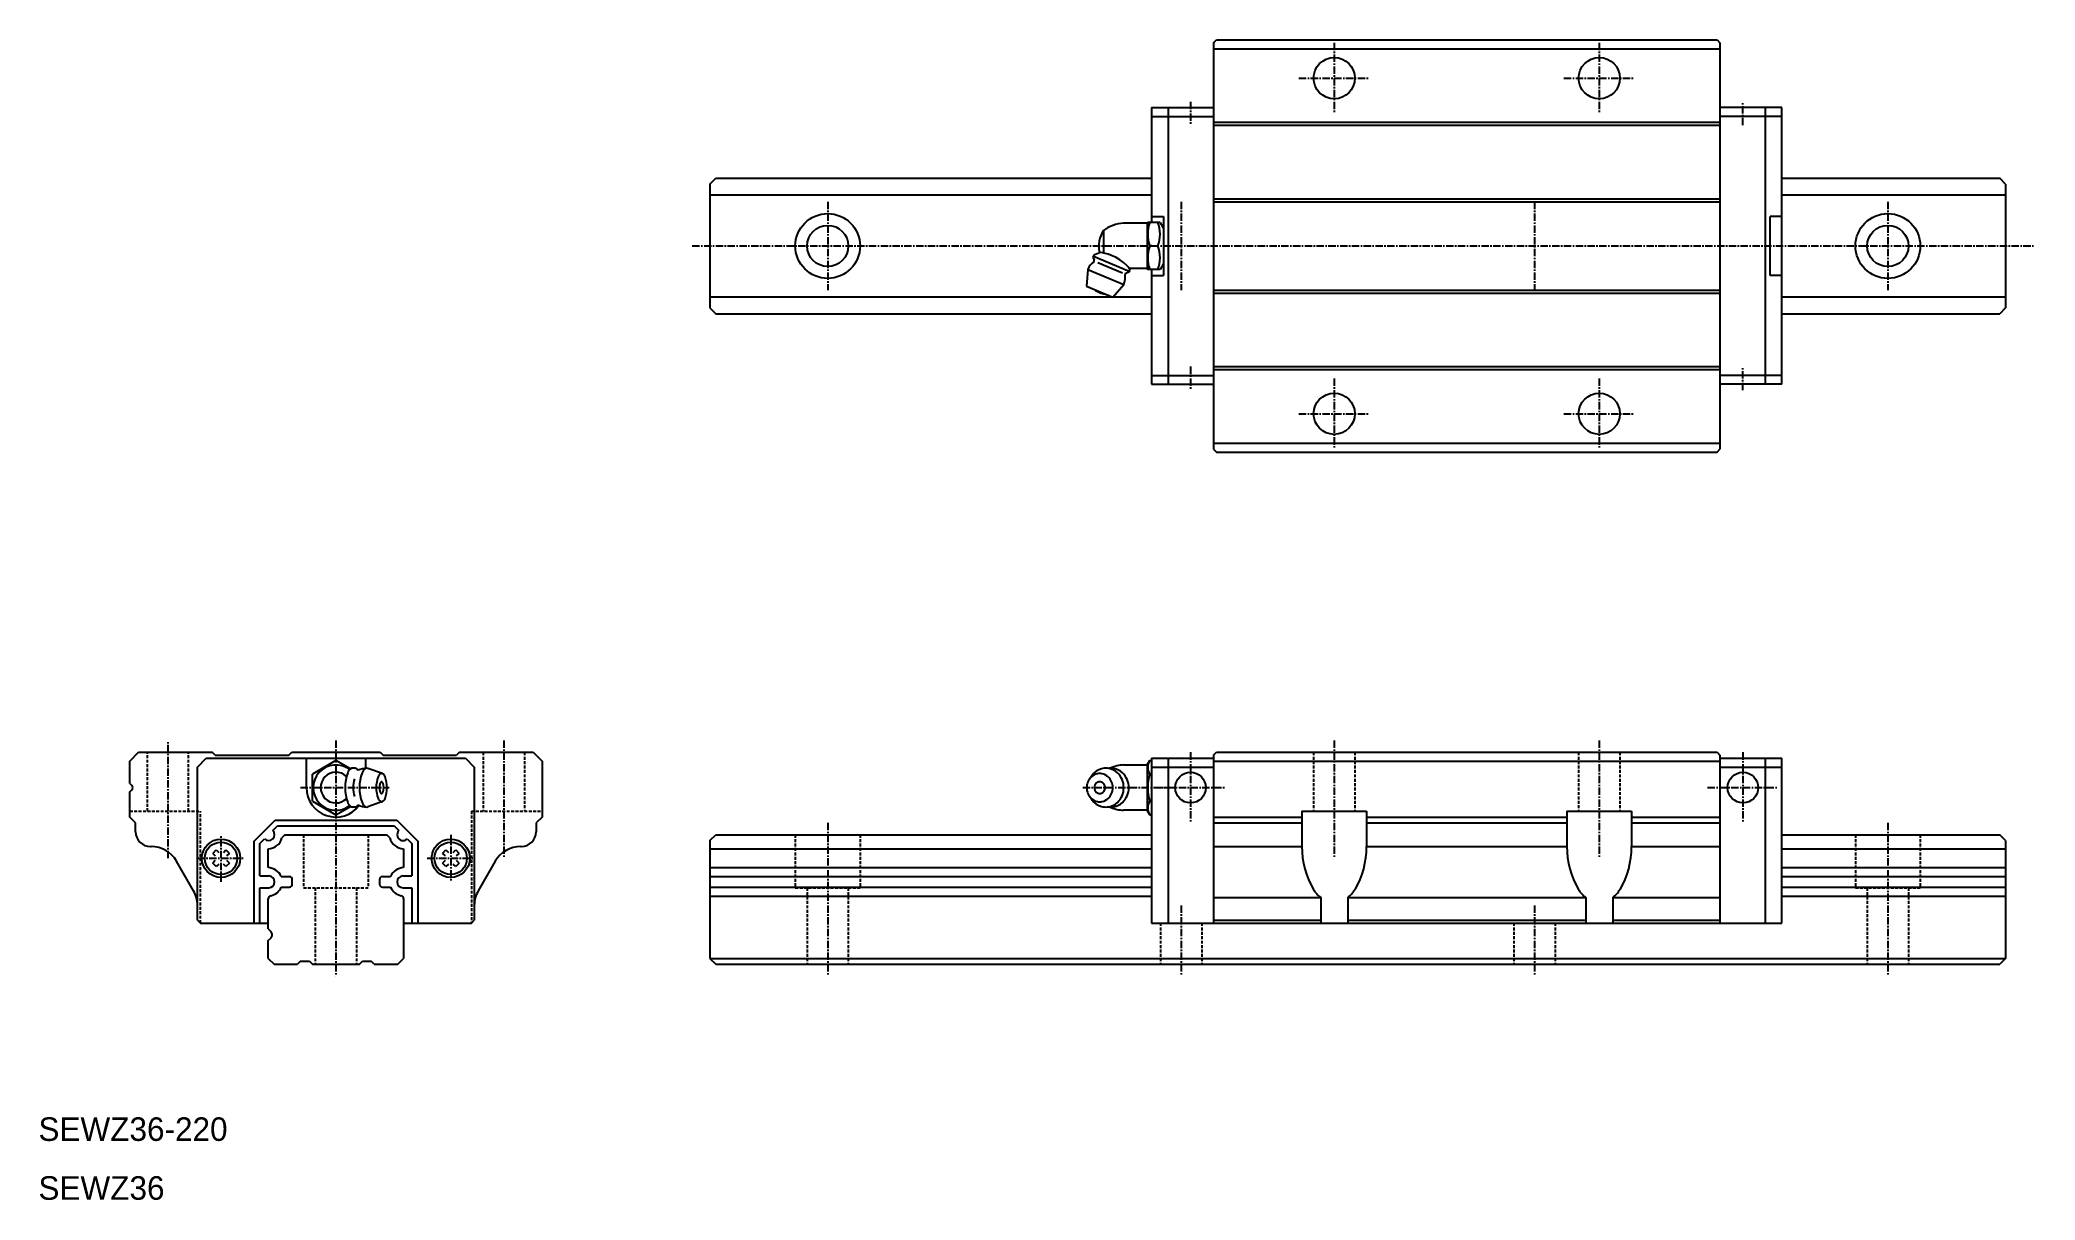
# Model space of a CAD drawing. Extents: x 10 to 349, y 10 to 207.
import ezdxf

# ---------------------------------------------------------------- set-up
doc = ezdxf.new("R2010")
doc.units = 0
doc.linetypes.add('CENTER', pattern=[2, 1.25, -0.25, 0.25, -0.25])
doc.linetypes.add('DASHED', pattern=[0.75, 0.5, -0.25])
doc.layers.get('0').update_dxf_attribs({"linetype": 'CONTINUOUS'})
doc.layers.add('CENTER', color=1, linetype='CENTER')

msp = doc.modelspace()

# ---------------------------------------------------------------- linework, layer by layer
at = {"color": 7, "linetype": 'CONTINUOUS'}
for p, q in [((209.499948, 206.499908), (209.999977, 206.999924)), ((209.999982, 207), (294.99986, 207)), ((294.999891, 206.999954), (295.499936, 206.499893)), ((209.499952, 206.499924), (209.499952, 137.500015)), ((209.499967, 205.5), (295.499952, 205.5)), ((295.499952, 206.499893), (295.499952, 137.500107)), ((198.999967, 195.5), (198.999967, 175.999985)), ((198.999967, 195.5), (209.499952, 195.5)), ((198.999967, 194), (209.499952, 194)), ((201.799955, 195.5), (201.799955, 148.5)), ((305.999906, 195.499985), (295.499952, 195.499985)), ((305.999906, 193.999985), (295.499952, 193.999985)), ((303.199918, 148.5), (303.199918, 195.499985)), ((305.999906, 148.5), (305.999906, 195.499985)), ((209.499967, 193), (295.499952, 193)), ((209.499967, 192.5), (295.499952, 192.5)), ((124.000019, 182.499977), (125.000019, 183.499977)), ((124.999966, 183.5), (198.999967, 183.5)), ((305.999936, 183.5), (342.99989, 183.5)), ((343.999913, 182.499977), (342.99989, 183.5)), ((123.999966, 182.5), (123.999966, 161.5)), ((123.999966, 180.659164), (198.999967, 180.659164)), ((209.499967, 180), (295.499952, 180)), ((305.999936, 180.659164), (343.999966, 180.659164)), ((343.999966, 182.5), (343.999966, 161.5)), ((198.999967, 177), (200.999967, 177)), ((200.999967, 177), (200.999967, 167)), ((209.499967, 179.5), (295.499952, 179.5)), ((305.999906, 176.999985), (303.999906, 176.999985)), ((303.999906, 166.999985), (303.999906, 176.999969)), ((190.79997, 174.599991), (190.79997, 170.819427)), ((198.243185, 175.849991), (194.243181, 175.849991)), ((198.243185, 175.849991), (198.243185, 168.149994)), ((198.329802, 175.999947), (198.243201, 175.849953)), ((200.422615, 175.999985), (198.32979, 175.999985)), ((200.422595, 175.999977), (200.999949, 174.999969)), ((189.029544, 170.072136), (189.240752, 169.562241)), ((189.18264, 170.441696), (189.029568, 170.072151)), ((189.106101, 170.256927), (195.203711, 167.731209)), ((190.304596, 170.906456), (189.182622, 170.441719)), ((198.676209, 172), (200.076194, 172)), ((188.169902, 167.996742), (187.968149, 165.157845)), ((188.169906, 167.996719), (194.267502, 165.471016)), ((189.890457, 169.174362), (194.036693, 167.456932)), ((195.127141, 167.54644), (194.617256, 167.335243)), ((195.096197, 168.360268), (195.280222, 167.915993)), ((195.280235, 167.915993), (195.127164, 167.546448)), ((198.243185, 168.149994), (195.28022, 168.149994)), ((198.243181, 168.149986), (198.329782, 167.999985)), ((200.422615, 168), (198.32979, 168)), ((198.999967, 168), (198.999967, 148.5)), ((198.999967, 167), (200.999967, 167)), ((200.999963, 168.999985), (200.422616, 167.999992)), ((305.999906, 167), (303.999906, 167)), ((123.999966, 163.34082), (198.999967, 163.34082)), ((187.968147, 165.157837), (192.40277, 163.320953)), ((192.402744, 163.320961), (194.267474, 165.471008)), ((209.499967, 164.5), (295.499952, 164.5)), ((209.499967, 164), (295.499952, 164)), ((305.999936, 163.34082), (343.999966, 163.34082)), ((124.000019, 161.499992), (125.000019, 160.499992)), ((124.999981, 160.5), (198.999967, 160.5)), ((305.999936, 160.5), (342.999921, 160.5)), ((343.999913, 161.499992), (342.999921, 160.5)), ((198.999967, 150), (209.499952, 150)), ((209.499967, 151.5), (295.499952, 151.5)), ((209.499967, 151), (295.499952, 151)), ((305.999906, 150), (295.499952, 150)), ((198.999967, 148.5), (209.499952, 148.5)), ((305.999906, 148.5), (295.499952, 148.5)), ((209.499945, 137.500008), (209.999965, 137.000008)), ((209.499967, 138.5), (295.499952, 138.5)), ((209.999982, 137), (294.99986, 137)), ((294.999891, 137.000023), (295.499944, 137.500099)), ((25.500027, 84.499977), (27.000023, 85.999985)), ((26.999981, 86), (39.499981, 86)), ((37.000016, 83.5), (38.500006, 84.999993)), ((38.499997, 85), (82.499951, 85)), ((40.000029, 85.500008), (39.500029, 86.000008)), ((39.999981, 85.5), (52.500012, 85.5)), ((52.500024, 85.499993), (53.000004, 85.999989)), ((53.000012, 86), (67.999981, 86)), ((55.499966, 80), (55.499966, 85)), ((65.499966, 85), (65.499966, 83.289246)), ((68.000003, 86), (68.499983, 85.5)), ((68.499966, 85.5), (80.999981, 85.5)), ((81.499991, 86.000008), (80.999991, 85.500008)), ((81.499981, 86), (93.999981, 86)), ((82.499958, 85), (83.99996, 83.5)), ((93.999985, 85.999996), (95.499981, 84.499985)), ((198.999967, 85), (198.999967, 57)), ((198.999967, 85), (209.499952, 85)), ((201.799955, 85), (201.799955, 57)), ((209.499948, 85.500011), (209.999942, 85.999996)), ((209.499952, 85.500015), (209.499952, 57)), ((209.999946, 86), (294.999891, 86)), ((294.999875, 86.000002), (295.499936, 85.499931)), ((295.499952, 85.499954), (295.499952, 57)), ((295.499952, 85), (305.999936, 85)), ((303.199949, 57), (303.199949, 85)), ((305.999936, 57), (305.999936, 85)), ((25.499981, 80.707138), (25.499981, 84.499985)), ((36.999966, 57.500103), (36.999966, 83.499985)), ((56.499953, 79.999985), (56.499953, 82.309403)), ((60.499971, 84.618828), (56.499956, 82.309418)), ((62.987447, 83.182694), (60.499963, 84.618843)), ((63.690634, 83.299988), (63.321081, 83.299988)), ((68.387754, 82.376953), (65.940442, 83.268402)), ((83.999966, 83.499985), (83.999966, 57.500016)), ((95.499981, 84.499985), (95.499981, 75)), ((188.401082, 81.424736), (188.765196, 81.959003)), ((194.243328, 83.850006), (198.243188, 83.850006)), ((198.243188, 83.850005), (198.243188, 76.149995)), ((198.24319, 83.850003), (198.676204, 84.600005)), ((198.676196, 84.600006), (198.999967, 84.600006)), ((198.676207, 82.300003), (198.999967, 82.300003)), ((198.999967, 83.5), (209.499952, 83.5)), ((209.499952, 84.499985), (295.499952, 84.499985)), ((295.499952, 83.5), (305.999936, 83.5)), ((25.499981, 75), (25.499981, 79.292877)), ((25.500027, 80.707138), (25.853581, 80.353585)), ((25.500027, 79.292923), (25.853581, 79.646477)), ((56.499953, 77.690583), (56.499953, 79.999985)), ((188.765199, 78.041028), (188.401086, 78.575295)), ((188.765202, 78.041032), (188.781016, 78.018018)), ((26.500023, 74.000016), (25.500023, 75.000016)), ((56.499959, 77.690575), (60.499962, 75.381172)), ((60.499964, 75.381172), (62.987448, 76.817314)), ((63.690634, 76.699997), (63.321081, 76.699997)), ((68.38776, 77.623062), (65.937995, 76.730728)), ((95.499985, 75.000031), (94.499981, 74.000031)), ((198.243188, 76.149994), (194.243328, 76.149994)), ((198.676201, 75.399997), (198.243187, 76.149999)), ((198.676187, 75.400009), (198.999967, 75.400009)), ((198.676204, 77.700012), (198.999967, 77.700012)), ((209.499952, 74.999985), (224.499952, 74.999985)), ((224.499952, 75.999985), (235.499952, 75.999985)), ((224.499952, 75.999985), (224.499952, 69.999985)), ((235.499952, 75.999985), (235.499952, 69.999985)), ((235.499952, 74.999985), (269.499952, 74.999985)), ((269.499952, 75.999985), (280.499952, 75.999985)), ((269.499952, 75.999985), (269.499952, 69.999985)), ((280.499952, 75.999985), (280.499952, 69.999985)), ((280.499952, 74.999985), (295.499952, 74.999985)), ((26.499981, 72.5), (26.499981, 74)), ((46.599982, 70.914223), (50.17998, 74.494217)), ((47.599983, 70.500008), (48.392877, 71.2929)), ((49.807091, 72.707115), (50.594202, 73.494225)), ((50.179974, 74.494217), (70.819973, 74.494217)), ((50.594189, 73.494217), (70.405758, 73.494217)), ((51.840798, 71.999985), (51.340797, 71.499985)), ((51.840786, 71.999985), (69.15913, 71.999985)), ((69.659113, 71.499985), (69.159112, 71.999985)), ((70.405762, 73.49424), (71.192873, 72.707131)), ((70.819985, 74.494232), (74.399983, 70.914231)), ((72.607087, 71.292916), (73.399982, 70.500016)), ((94.499981, 74), (94.499981, 72.5)), ((123.999976, 71.00002), (124.999966, 72.00001)), ((124.999966, 72), (198.999966, 72)), ((209.499952, 73.999985), (224.499952, 73.999985)), ((235.499952, 73.999985), (269.499952, 73.999985)), ((280.499952, 73.999985), (295.499952, 73.999985)), ((305.999936, 72), (342.999976, 72)), ((343.999956, 71.00002), (342.999976, 72)), ((28.999981, 70), (29.113247, 70)), ((39.578799, 68.83767), (40.162331, 69.421204)), ((39.578799, 68.837677), (40.027537, 68.388939)), ((40.162331, 69.421212), (40.611071, 68.972473)), ((41.388884, 68.972473), (41.837624, 69.421212)), ((41.837635, 69.421212), (42.421181, 68.83767)), ((41.972439, 68.388916), (42.421179, 68.837654)), ((46.599972, 57), (46.599972, 70.914215)), ((47.599972, 65), (47.599972, 70.5)), ((48.999951, 66.410828), (48.999951, 69.589157)), ((71.999951, 69.589157), (71.999951, 66.410828)), ((73.399975, 70.5), (73.399975, 65)), ((74.399975, 70.914215), (74.399975, 57)), ((78.578774, 68.83767), (79.162318, 69.421212)), ((78.578774, 68.837654), (79.027514, 68.388916)), ((79.162329, 69.421212), (79.611069, 68.972473)), ((80.388882, 68.972451), (80.837622, 69.421189)), ((80.837622, 69.421204), (81.421145, 68.837677)), ((80.972416, 68.388916), (81.421156, 68.837654)), ((91.886715, 70), (91.999981, 70)), ((123.999966, 71), (123.999966, 51)), ((123.999966, 69.58916), (198.999966, 69.58916)), ((209.499952, 69.999985), (224.499952, 69.999985)), ((235.499952, 69.999985), (269.499952, 69.999985)), ((280.499952, 69.999985), (295.499952, 69.999985)), ((305.999936, 69.58916), (343.999966, 69.58916)), ((343.999966, 71), (343.999966, 51)), ((36.330168, 62.500046), (33.443447, 67.499993)), ((40.027518, 67.611107), (39.57878, 67.162361)), ((40.162346, 66.578835), (39.578802, 67.162384)), ((40.611073, 67.02755), (40.162335, 66.578812)), ((41.837653, 66.578827), (41.388903, 67.027573)), ((42.421177, 67.162361), (41.837643, 66.578827)), ((42.421187, 67.162354), (41.972437, 67.611107)), ((47.599972, 65), (49.099972, 65)), ((51.210476, 64.899994), (52.599957, 64.899994)), ((53.099957, 63.599991), (53.099957, 64.399994)), ((67.89996, 64.399994), (67.89996, 63.599991)), ((68.39996, 64.899994), (69.78944, 64.899994)), ((71.899975, 65), (73.399975, 65)), ((79.027506, 67.6111), (78.578766, 67.162354)), ((79.1623, 66.578835), (78.578778, 67.162361)), ((79.61105, 67.02755), (79.162312, 66.578812)), ((80.837618, 66.578812), (80.38888, 67.02755)), ((81.421151, 67.162384), (80.837607, 66.578835)), ((81.421173, 67.162361), (80.972435, 67.611107)), ((87.556589, 67.500016), (84.669852, 62.500054)), ((123.999966, 66.41083), (198.999966, 66.41083)), ((123.999966, 64.90001), (198.999966, 64.90001)), ((305.999936, 66.41083), (343.999966, 66.41083)), ((305.999936, 64.90001), (343.999966, 64.90001)), ((47.599972, 63), (49.099972, 63)), ((47.599972, 57), (47.599972, 63)), ((48.999951, 55.989945), (48.999951, 61.102387)), ((51.210476, 63.099991), (52.599957, 63.099991)), ((68.39996, 63.099991), (69.78944, 63.099991)), ((71.899975, 63), (73.399975, 63)), ((71.999951, 61.102387), (71.999951, 51)), ((73.399975, 63), (73.399975, 57)), ((123.999966, 63.10001), (198.999966, 63.10001)), ((123.999966, 61.58918), (198.999966, 61.58918)), ((209.499952, 61.339996), (227.708341, 61.339996)), ((227.708341, 61.339996), (227.708341, 57.000015)), ((232.291547, 61.339996), (272.708341, 61.339996)), ((232.291547, 61.339996), (232.291547, 57.000015)), ((272.708341, 61.339996), (272.708341, 57.000015)), ((277.291547, 61.339996), (295.499952, 61.339996)), ((277.291547, 61.339996), (277.291547, 57.000015)), ((305.999936, 63.10001), (343.999966, 63.10001)), ((305.999936, 61.58918), (343.999966, 61.58918)), ((36.999966, 57.500103), (37.50005, 57)), ((37.499951, 57), (48.999951, 57)), ((48.999965, 55.98996), (49.494937, 55.494988)), ((48.999965, 54.010048), (49.494948, 54.505028)), ((71.999951, 57), (83.499935, 57)), ((83.499941, 57.000038), (83.999934, 57.500046)), ((198.999967, 57), (305.999936, 57)), ((209.499952, 57.500015), (227.708341, 57.500015)), ((232.291547, 57.500015), (272.708341, 57.500015)), ((277.291547, 57.500015), (295.499952, 57.500015)), ((48.999951, 51), (48.999951, 54.010025)), ((48.999985, 51.000031), (50.000005, 50.000008)), ((70.999927, 50.000008), (71.999947, 51.000031)), ((123.999966, 51.00003), (343.999966, 51.00003)), ((123.999966, 51.00002), (124.999966, 50.00002)), ((343.999966, 51.00002), (342.999946, 50)), ((50, 50), (53.999956, 50)), ((54.499969, 50.500023), (53.999957, 50.000016)), ((54.499951, 50.499985), (55.999966, 50.499985)), ((55.999976, 50.500008), (56.499987, 50)), ((56.499982, 50), (64.499928, 50)), ((64.499924, 50), (64.999945, 50.500023)), ((64.999951, 50.499985), (66.499951, 50.499985)), ((66.999975, 50.000016), (66.499996, 50.499993)), ((66.999976, 50), (70.999932, 50)), ((124.999966, 50), (342.999946, 50))]:
    msp.add_line(p, q, dxfattribs=at)
at = {"color": 3, "linetype": 'DASHED'}
for p, q in [((28.499951, 76), (28.499951, 86)), ((35.499951, 76), (35.499951, 86)), ((85.499951, 86), (85.499951, 76)), ((92.499951, 86), (92.499951, 76)), ((226.499952, 86), (226.499952, 75.999985)), ((233.499952, 86), (233.499952, 75.999985)), ((271.499952, 86), (271.499952, 75.999985)), ((278.499952, 86), (278.499952, 75.999985)), ((25.499951, 76), (37.499951, 76)), ((37.499951, 57), (37.499951, 76)), ((83.499951, 76), (95.499951, 76)), ((83.499951, 76), (83.499951, 57)), ((54.999951, 71.999985), (54.999951, 62.999985)), ((65.999951, 71.999985), (65.999951, 62.999985)), ((138.499966, 72), (138.499966, 63)), ((149.499966, 72), (149.499966, 63)), ((318.499966, 72), (318.499966, 63)), ((329.499966, 72), (329.499966, 63)), ((54.999951, 62.999985), (65.999951, 62.999985)), ((56.999951, 62.999985), (56.999951, 50)), ((63.999951, 62.999985), (63.999951, 50)), ((138.499966, 63), (149.499966, 63)), ((140.499966, 63), (140.499966, 50)), ((147.499966, 63), (147.499966, 50)), ((318.499966, 63), (329.499966, 63)), ((320.499966, 63), (320.499966, 50)), ((327.499966, 63), (327.499966, 50)), ((200.499966, 57), (200.499966, 50)), ((207.499966, 57), (207.499966, 50)), ((260.499966, 57), (260.499966, 50)), ((267.499966, 57), (267.499966, 50))]:
    msp.add_line(p, q, dxfattribs=at)
at = {"color": 7, "linetype": 'CONTINUOUS'}
for centre, radius in [((229.999952, 200.5), 3.5), ((274.999952, 200.5), 3.5), ((143.999966, 172), 5.5), ((323.999966, 172), 5.5), ((143.999966, 172), 3.5), ((323.999966, 172), 3.5), ((229.999952, 143.5), 3.5), ((274.999952, 143.5), 3.5), ((205.599943, 80), 2.599999), ((299.399961, 80), 2.599999), ((40.999966, 68), 3.25), ((79.999966, 68), 3.25), ((40.999966, 68), 2.75), ((79.999966, 68), 2.75)]:
    msp.add_circle(centre, radius, dxfattribs=at)
for centre, radius, start, end in [((194.715323, 171.999985), 4.699998, 146.413773, 193.178802), ((194.471302, 169.85434), 5.999997, 92.178871, 127.726135), ((204.276299, 173.999985), 5.946512, 160.346466, 199.653458), ((194.476089, 174), 5.946529, 340.346527, 19.653477), ((189.055971, 169.485733), 0.200001, 308.164124, 22.500431), ((189.168878, 162.987488), 7.999998, 40.189182, 83.034012), ((204.276299, 170), 5.946512, 160.346466, 199.653458), ((194.476089, 170), 5.946529, 340.346527, 19.653477), ((191.218674, 166.733887), 3.300001, 128.16394, 157.499847), ((191.218674, 166.733887), 3.299999, 337.5, 6.835998), ((194.693793, 167.150482), 0.2, 112.499573, 186.835464), ((191.34869, 167.04776), 3.2, 229.290024, 265.709991), ((60.49995, 80), 3.849999, 52.507736, 307.492126), ((60.49995, 80), 2.599998, 46.621258, 313.378754), ((69.365912, 79.999977), 7.307828, 159.761902, 200.237976), ((63.823588, 82.053269), 1.397422, 121.100197, 160.14386), ((63.321086, 82.795182), 0.504785, 90.903221, 115.752029), ((68.736855, 79.999985), 5.306903, 163.626266, 196.372803), ((63.690636, 82.795182), 0.504785, 64.247993, 90.902924), ((63.188133, 82.053269), 1.397422, 39.427902, 58.89978), ((65.766062, 79.999985), 3.300003, 89.999985, 117.054504), ((71.810889, 79.999977), 7.307827, 159.761902, 200.237976), ((66.268566, 82.053269), 1.397422, 121.100197, 160.14386), ((65.766064, 82.795182), 0.504787, 68.688385, 115.751984), ((72.647439, 79.999985), 5.306899, 159.730606, 200.269379), ((68.62522, 81.49247), 1.016732, 121.051331, 160.103989), ((68.260539, 82.031754), 0.368218, 64.286964, 115.712906), ((67.895858, 81.49247), 1.016732, 19.896015, 58.948624), ((63.873636, 79.999985), 5.306899, 339.730621, 20.269382), ((190.497901, 80), 2.529791, 133.386032, 226.613922), ((190.211398, 80.256219), 2.147025, 101.036331, 132.526306), ((191.648332, 80), 3.478466, 133.386063, 145.806763), ((191.254383, 80.352306), 2.952154, 101.036324, 132.526321), ((190.18542, 80.3488), 2.051199, 79.18074, 100.819183), ((190.159444, 80.256219), 2.147025, 47.47366, 78.963623), ((191.218666, 80.479605), 2.820394, 89.999977, 100.819191), ((191.218666, 80.479605), 2.820394, 79.180748, 89.999977), ((189.872939, 80), 2.529791, 313.386017, 46.613922), ((192.078334, 80.479605), 2.820394, 89.999977, 98.765785), ((191.182948, 80.352306), 2.952155, 47.473614, 78.963623), ((194.471326, 77.854341), 6, 92.177719, 114.893784), ((192.078334, 80.479605), 2.820394, 79.180748, 89.999977), ((192.042617, 80.352306), 2.952155, 47.473614, 78.963623), ((190.788999, 80), 3.478466, 313.386078, 46.613884), ((191.648667, 80), 3.478466, 313.386078, 46.61388), ((200.411793, 83.450012), 2.082014, 146.471832, 213.52861), ((206.138152, 80.000014), 7.808372, 162.869141, 197.130844), ((25.499981, 80), 0.5, 0, 45), ((25.499981, 80), 0.500001, 315, 0), ((60.499966, 80), 5, 180, 322.61264), ((68.625217, 78.5075), 1.016732, 199.896011, 238.948624), ((70.093755, 79.999985), 2.215717, 159.773712, 200.226273), ((68.412933, 80.622315), 0.423398, 121.11824, 160.158691), ((68.412931, 79.377655), 0.423395, 199.841309, 238.881699), ((68.260537, 79.152787), 0.152796, 244.233658, 295.766327), ((68.260538, 80.847183), 0.152796, 64.233658, 115.766342), ((68.108144, 80.622315), 0.423395, 19.841335, 58.881702), ((68.108142, 79.377655), 0.423398, 301.118256, 340.158691), ((67.895856, 78.5075), 1.016732, 301.0513, 340.103973), ((66.42732, 79.999985), 2.215717, 339.773712, 20.22628), ((190.211397, 79.743781), 2.147025, 227.473648, 258.963623), ((191.648332, 80), 3.478466, 214.652939, 226.613892), ((190.31562, 80), 1.054075, 133.385971, 226.613907), ((190.196244, 79.893242), 0.89459, 227.473618, 258.963562), ((190.196244, 80.106757), 0.89459, 101.03624, 132.526215), ((190.18542, 79.854668), 0.854663, 259.180695, 280.819122), ((190.18542, 80.145332), 0.854663, 79.180687, 100.819122), ((190.174597, 79.893242), 0.89459, 281.036255, 312.526245), ((190.174597, 80.106757), 0.89459, 47.473614, 78.963577), ((190.159443, 79.743781), 2.147025, 281.036316, 312.526306), ((190.055221, 80), 1.054075, 313.385956, 46.613888), ((63.823585, 77.946701), 1.397422, 199.856125, 238.89975), ((63.321082, 77.204788), 0.504785, 244.24794, 270.393188), ((63.690638, 77.204788), 0.504788, 270.392853, 295.752045), ((63.188135, 77.946701), 1.397423, 301.10025, 320.569702), ((65.766062, 79.999985), 3.300001, 242.945496, 269.999969), ((66.268563, 77.946701), 1.397422, 199.856125, 238.89975), ((65.76606, 77.204788), 0.504785, 244.247925, 289.935089), ((68.260536, 77.968216), 0.368218, 244.286957, 295.712891), ((191.254383, 79.647694), 2.952155, 227.473618, 258.963623), ((190.18542, 79.6512), 2.051198, 259.180725, 280.819183), ((191.218666, 79.520395), 2.820393, 259.180756, 280.819183), ((192.078334, 79.520395), 2.820393, 261.237854, 280.819183), ((191.182948, 79.647694), 2.952154, 281.036316, 312.526337), ((194.471327, 82.14566), 6, 245.106216, 267.822266), ((192.042617, 79.647694), 2.952154, 281.036316, 312.526337), ((200.411793, 76.549989), 2.082014, 146.471329, 213.527618), ((28.999981, 72.5), 2.5, 180, 270), ((49.099972, 72), 1, 225.000076, 45.000038), ((48.929913, 72.064163), 2.475997, 271.620972, 346.828949), ((72.070004, 72.064163), 2.475999, 193.171051, 268.378754), ((71.899975, 72), 1, 134.999954, 314.999969), ((91.999981, 72.5), 2.5, 270, 0), ((29.113247, 65), 4.999999, 30.000008, 89.99987), ((91.886715, 65), 5, 90.000084, 150), ((239.035287, 69.999978), 14.53533, 179.999939, 210.136078), ((220.96462, 69.999992), 14.535332, 329.863831, 359.999969), ((284.035276, 69.999989), 14.535324, 179.999985, 210.136154), ((265.964628, 69.999981), 14.535328, 329.863892, 0.000003), ((48.929913, 63.935807), 2.475999, 22.91782, 88.379028), ((49.099972, 64), 1, 270.000061, 90), ((52.599957, 64.399994), 0.5, 0, 90), ((68.39996, 64.399994), 0.5, 90, 180), ((72.070004, 63.935807), 2.475997, 91.621254, 157.082184), ((71.899975, 64), 1, 90, 269.999939), ((31.999981, 60.000031), 5, 0, 30.000093), ((49.549954, 61.102387), 0.55, 101.823822, 180), ((48.929913, 64.064179), 2.475998, 281.823914, 337.082184), ((52.599957, 63.599991), 0.5, 270, 0), ((68.39996, 63.599991), 0.5, 180, 270), ((72.070004, 64.064179), 2.475999, 202.917816, 258.176117), ((71.449963, 61.102387), 0.55, 0, 78.176079), ((88.999981, 60.000031), 5.000001, 149.999908, 180), ((230.751052, 65.370246), 5.048834, 211.897491, 232.948456), ((229.248847, 65.370247), 5.048833, 307.052094, 328.102448), ((275.75105, 65.370249), 5.048835, 211.897583, 232.948456), ((274.248853, 65.370248), 5.048839, 307.052063, 328.102509), ((48.999951, 54.999985), 0.699998, 315.000153, 0), ((48.999951, 54.999985), 0.7, 0, 44.999836)]:
    msp.add_arc(centre, radius, start, end, dxfattribs=at)
for p in [(198.999967, 172), (305.999936, 172), (60.499966, 86), (198.999967, 72), (305.999936, 72)]:
    msp.add_point(p, dxfattribs=at)
at = {"layer": 'CENTER', "color": 1, "linetype": 'CENTER'}
for p, q in [((229.999952, 206.5), (229.999952, 194.5)), ((274.999952, 206.5), (274.999952, 194.5)), ((223.999952, 200.5), (235.999952, 200.5)), ((268.999952, 200.5), (280.999952, 200.5)), ((205.599958, 196.5), (205.599958, 192.5)), ((299.399915, 192.499985), (299.399915, 196.499985)), ((143.999966, 179.5), (143.999966, 164.5)), ((203.999966, 179.5), (203.999966, 164.5)), ((263.999966, 179.5), (263.999966, 164.5)), ((323.999966, 179.5), (323.999966, 164.5)), ((120.999966, 172), (348.999966, 172)), ((205.599958, 151.5), (205.599958, 147.5)), ((229.999952, 149.5), (229.999952, 137.5)), ((274.999952, 149.5), (274.999952, 137.5)), ((299.399915, 147.5), (299.399915, 151.5)), ((223.999952, 143.5), (235.999952, 143.5)), ((268.999952, 143.5), (280.999952, 143.5)), ((31.999951, 68), (31.999951, 88)), ((60.499966, 88), (60.499966, 47.999985)), ((88.999951, 88), (88.999951, 68)), ((205.599943, 86), (205.599943, 74)), ((229.999952, 87.999985), (229.999952, 67.999985)), ((274.999952, 87.999985), (274.999952, 67.999985)), ((299.399961, 86), (299.399961, 74)), ((54.499966, 80), (69.555891, 80)), ((187.290217, 80), (202.499952, 80)), ((199.599943, 80), (211.599943, 80)), ((293.399961, 80), (305.399961, 80)), ((40.999966, 64), (40.999966, 72)), ((79.999966, 72), (79.999966, 64)), ((143.999966, 74), (143.999966, 48)), ((323.999966, 74), (323.999966, 48)), ((36.999966, 68), (44.999966, 68)), ((75.999966, 68), (83.999966, 68)), ((203.999966, 60), (203.999966, 48)), ((263.999966, 60), (263.999966, 48))]:
    msp.add_line(p, q, dxfattribs=at)

# ---------------------------------------------------------------- texts
at = {"color": 7, "linetype": 'CONTINUOUS'}
for s, p in [('SEWZ36-220', (10, 20)), ('SEWZ36', (10, 10))]:
    msp.add_text(s, height=4, dxfattribs=at).set_placement(p)

doc.saveas('drawing.dxf')
